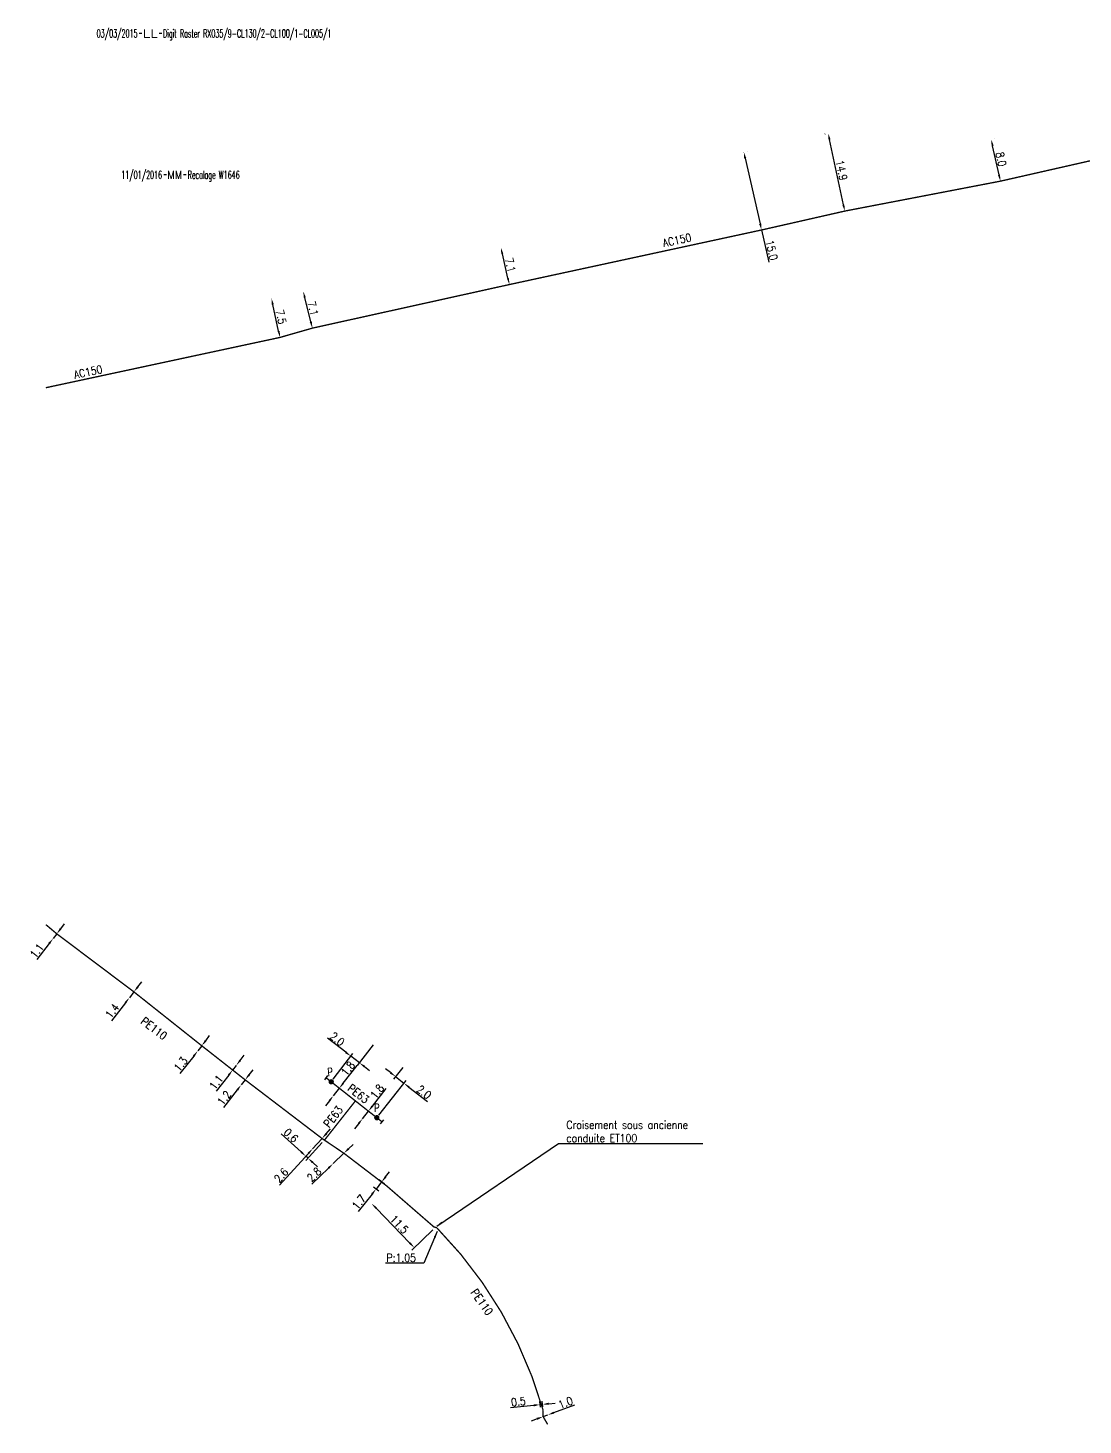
# Model space of a CAD drawing. Header units: millimetres. Extents: x 149996 to 151004, y 126998 to 128018.
# Drawn here: x 149996.6 to 150194.3, y 126999.9 to 127261.8 of the extents above; entities that cross this region are included whole.
import ezdxf
from ezdxf.enums import TextEntityAlignment as Align

# ---------------------------------------------------------------- set-up
doc = ezdxf.new("R2010")
doc.units = ezdxf.units.MM
doc.header["$PDMODE"] = 34
doc.linetypes.add('L_100_AP', pattern=[14, 10, -1.5, 1, -1.5])
doc.linetypes.add('L_100_PE', pattern=[14, 10, -1.5, 1, -1.5])
doc.layers.get('0').update_dxf_attribs({"linetype": 'CONTINUOUS'})
doc.layers.get('DEFPOINTS').update_dxf_attribs({"linetype": 'CONTINUOUS'})
for name, color, linetype in [('L_140', 3, 'CONTINUOUS'), ('L_150', 1, 'CONTINUOUS'), ('L_300', 7, 'CONTINUOUS'), ('L_340', 7, 'CONTINUOUS'), ('L_910', 7, 'CONTINUOUS')]:
    doc.layers.add(name, color=color, linetype=linetype)
doc.styles.add('G_ROMANS', font='ROMANS.SHX', dxfattribs={"width": 0.75})
doc.styles.get("Standard").update_dxf_attribs({"font": 'romans.shx', "width": 0.85})
doc.dimstyles.get("Standard").update_dxf_attribs({"dimtxt": 1.5, "dimasz": 1.2, "dimexe": 0.625, "dimexo": 0.625, "dimgap": 0.25, "dimtad": 1, "dimdec": 1, "dimzin": 0, "dimdsep": 46, "dimtxsty": 'Standard', "dimcen": -0.5, "dimadec": 0, "dimazin": 0, "dimtfac": 1, "dimtdec": 1, "dimtmove": 0, "dimatfit": 3, "dimfxl": 0, "dimtolj": 1, "dimtzin": 0, "dimarcsym": 0})

# ---------------------------------------------------------------- blocks, each defined once
blk = doc.blocks.new('GIS_MODF')
at = {"color": 0, "linetype": 'Continuous', "flags": 128}
for points in [[(-2.18, -0.01), (-1.68, -0.01)], [(1.52, -0.01), (2.02, -0.01)]]:
    blk.add_lwpolyline(points, dxfattribs=at)
at = {"color": 0, "linetype": 'Continuous', "width": 0.5}
blk.add_attdef('DATE', text='', height=1.5, dxfattribs=at).set_placement((-2.5, -0.8), align=Align.RIGHT)
at = {"color": 0, "linetype": 'Continuous', "width": 1.771291}
blk.add_attdef('USER', text='', height=1.5, dxfattribs=at).set_placement((-1.51, -0.8), (1.28, -0.8), align=Align.FIT)
at = {"color": 0, "linetype": 'Continuous', "width": 0.5}
blk.add_attdef('DESC', (2.29, -0.8), '', height=1.5, dxfattribs=at)
blk = doc.blocks.new('*D759')
at = {"layer": 'DEFPOINTS', "color": 0, "linetype": 'Continuous', "transparency": 16777216}
for p in [(150177.14, 127240.87), (150177.14, 127240.87), (150178.85, 127233.06)]:
    blk.add_point(p, dxfattribs=at)
at = {"layer": 'L_140', "color": 0, "linetype": 'Continuous', "lineweight": -2, "transparency": 16777216}
for p, q in [((150178.6, 127234.23), (150177.4, 127239.7)), ((150177.75, 127241.01), (150177.75, 127241.01)), ((150179.46, 127233.19), (150179.46, 127233.19))]:
    blk.add_line(p, q, dxfattribs=at)
at = {"layer": 'L_140', "color": 0, "linetype": 'Continuous', "transparency": 16777216}
for points in [[(150177.59, 127239.74), (150177.2, 127239.66), (150177.14, 127240.87)], [(150178.79, 127234.27), (150178.4, 127234.19), (150178.85, 127233.06)]]:
    blk.add_solid(points, dxfattribs=at)
at = {"layer": 'L_140', "color": 0, "linetype": 'Continuous', "transparency": 16777216, "insert": (150178.97, 127237.18), "char_height": 1.5, "attachment_point": 5, "rotation": 282.3724}
blk.add_mtext('\\A1;8.0', dxfattribs=at)
blk = doc.blocks.new('*D760')
at = {"layer": 'DEFPOINTS', "color": 0, "linetype": 'Continuous', "transparency": 16777216}
for p in [(150130.77, 127238.53), (150130.77, 127238.53), (150134.1, 127223.91)]:
    blk.add_point(p, dxfattribs=at)
at = {"layer": 'L_140', "color": 0, "linetype": 'Continuous', "lineweight": -2, "transparency": 16777216}
for p, q in [((150131.03, 127237.36), (150133.83, 127225.08)), ((150131.38, 127238.67), (150131.38, 127238.67)), ((150134.1, 127223.91), (150135.48, 127217.86))]:
    blk.add_line(p, q, dxfattribs=at)
at = {"layer": 'L_140', "color": 0, "linetype": 'Continuous', "transparency": 16777216}
for points in [[(150131.23, 127237.41), (150130.84, 127237.32), (150130.77, 127238.53)], [(150134.03, 127225.12), (150133.64, 127225.03), (150134.1, 127223.91)]]:
    blk.add_solid(points, dxfattribs=at)
at = {"layer": 'L_140', "color": 0, "linetype": 'Continuous', "transparency": 16777216, "insert": (150135.99, 127220.13), "char_height": 1.5, "attachment_point": 5, "rotation": 282.8469}
blk.add_mtext('\\A1;15.0', dxfattribs=at)
blk = doc.blocks.new('*D761')
at = {"layer": 'DEFPOINTS', "color": 0, "linetype": 'Continuous', "transparency": 16777216}
for p in [(150085.26, 127220.6), (150085.26, 127220.6), (150086.85, 127213.68)]:
    blk.add_point(p, dxfattribs=at)
at = {"layer": 'L_140', "color": 0, "linetype": 'Continuous', "lineweight": -2, "transparency": 16777216}
blk.add_line((150086.58, 127214.85), (150085.53, 127219.43), dxfattribs=at)
at = {"layer": 'L_140', "color": 0, "linetype": 'Continuous', "transparency": 16777216}
for points in [[(150085.72, 127219.47), (150085.33, 127219.39), (150085.26, 127220.6)], [(150086.78, 127214.89), (150086.39, 127214.8), (150086.85, 127213.68)]]:
    blk.add_solid(points, dxfattribs=at)
at = {"layer": 'L_140', "color": 0, "linetype": 'Continuous', "transparency": 16777216, "insert": (150087.03, 127217.36), "char_height": 1.5, "attachment_point": 5, "rotation": 282.9242}
blk.add_mtext('\\A1;7.1', dxfattribs=at)
blk = doc.blocks.new('*D762')
at = {"layer": 'DEFPOINTS', "color": 0, "linetype": 'Continuous', "transparency": 16777216}
for p in [(150042.27, 127211.09), (150042.27, 127211.09), (150043.88, 127203.77)]:
    blk.add_point(p, dxfattribs=at)
at = {"layer": 'L_140', "color": 0, "linetype": 'Continuous', "lineweight": -2, "transparency": 16777216}
blk.add_line((150043.62, 127204.94), (150042.53, 127209.92), dxfattribs=at)
at = {"layer": 'L_140', "color": 0, "linetype": 'Continuous', "transparency": 16777216}
for points in [[(150042.72, 127209.96), (150042.33, 127209.88), (150042.27, 127211.09)], [(150043.82, 127204.98), (150043.43, 127204.9), (150043.88, 127203.77)]]:
    blk.add_solid(points, dxfattribs=at)
at = {"layer": 'L_140', "color": 0, "linetype": 'Continuous', "transparency": 16777216, "insert": (150044.06, 127207.63), "char_height": 1.5, "attachment_point": 5, "rotation": 282.4107}
blk.add_mtext('\\A1;7.5', dxfattribs=at)
blk = doc.blocks.new('*D763')
at = {"layer": 'DEFPOINTS', "color": 0, "linetype": 'Continuous', "transparency": 16777216}
for p in [(150048.23, 127212.4), (150048.23, 127212.4), (150049.94, 127205.51)]:
    blk.add_point(p, dxfattribs=at)
at = {"layer": 'L_140', "color": 0, "linetype": 'Continuous', "lineweight": -2, "transparency": 16777216}
for p, q in [((150049.65, 127206.67), (150048.52, 127211.24)), ((150050.54, 127205.66), (150050.54, 127205.66))]:
    blk.add_line(p, q, dxfattribs=at)
at = {"layer": 'L_140', "color": 0, "linetype": 'Continuous', "transparency": 16777216}
for points in [[(150048.71, 127211.28), (150048.32, 127211.19), (150048.23, 127212.4)], [(150049.84, 127206.72), (150049.45, 127206.63), (150049.94, 127205.51)]]:
    blk.add_solid(points, dxfattribs=at)
at = {"layer": 'L_140', "color": 0, "linetype": 'Continuous', "transparency": 16777216, "insert": (150050.05, 127209.2), "char_height": 1.5, "attachment_point": 5, "rotation": 283.9227}
blk.add_mtext('\\A1;7.1', dxfattribs=at)
blk = doc.blocks.new('*D764')
at = {"layer": 'DEFPOINTS', "color": 0, "linetype": 'Continuous', "transparency": 16777216}
for p in [(150146.59, 127242.03), (150146.63, 127242.04), (150149.73, 127227.46)]:
    blk.add_point(p, dxfattribs=at)
at = {"layer": 'L_140', "color": 0, "linetype": 'Continuous', "lineweight": -2, "transparency": 16777216}
for p, q in [((150146.02, 127241.91), (150145.98, 127241.9)), ((150149.44, 127228.63), (150146.84, 127240.86)), ((150149.12, 127227.33), (150149.08, 127227.33))]:
    blk.add_line(p, q, dxfattribs=at)
at = {"layer": 'L_140', "color": 0, "linetype": 'Continuous', "transparency": 16777216}
for points in [[(150147.04, 127240.9), (150146.65, 127240.81), (150146.59, 127242.03)], [(150149.63, 127228.67), (150149.24, 127228.59), (150149.69, 127227.45)]]:
    blk.add_solid(points, dxfattribs=at)
at = {"layer": 'L_140', "color": 0, "linetype": 'Continuous', "transparency": 16777216, "insert": (150149.09, 127235.1), "char_height": 1.5, "attachment_point": 5, "rotation": 281.9864}
blk.add_mtext('\\A1;14.9', dxfattribs=at)
blk = doc.blocks.new('*D886')
at = {"layer": 'DEFPOINTS', "color": 0, "linetype": 'Continuous', "transparency": 16777216}
for p in [(150092.6, 127003.7), (150092.72, 127002.61), (150093.17, 127002.66)]:
    blk.add_point(p, dxfattribs=at)
at = {"layer": 'L_140', "color": 0, "linetype": 'Continuous', "lineweight": -2, "transparency": 16777216}
for p, q in [((150091.41, 127003.57), (150087.06, 127003.09)), ((150092.65, 127003.23), (150092.53, 127004.32)), ((150093.05, 127003.75), (150092.6, 127003.7)), ((150093.1, 127003.28), (150092.98, 127004.37)), ((150094.24, 127003.88), (150095.44, 127004.01))]:
    blk.add_line(p, q, dxfattribs=at)
at = {"layer": 'L_140', "color": 0, "linetype": 'Continuous', "transparency": 16777216}
for points in [[(150091.39, 127003.77), (150091.43, 127003.37), (150092.6, 127003.7)], [(150094.22, 127004.08), (150094.26, 127003.68), (150093.05, 127003.75)]]:
    blk.add_solid(points, dxfattribs=at)
at = {"layer": 'L_140', "color": 0, "linetype": 'Continuous', "transparency": 16777216, "insert": (150088.53, 127004.26), "char_height": 1.5, "attachment_point": 5, "rotation": 6.2632}
blk.add_mtext('\\A1;0.5', dxfattribs=at)
blk = doc.blocks.new('*D887')
at = {"layer": 'DEFPOINTS', "color": 0, "linetype": 'Continuous', "transparency": 16777216}
for p in [(150061.05, 127041.4), (150061.05, 127041.4), (150072.98, 127036.94)]:
    blk.add_point(p, dxfattribs=at)
at = {"layer": 'L_140', "color": 0, "linetype": 'Continuous', "lineweight": -2, "transparency": 16777216}
for p, q in [((150068.2, 127033.99), (150061.88, 127040.54)), ((150072.53, 127036.5), (150068.59, 127032.69))]:
    blk.add_line(p, q, dxfattribs=at)
at = {"layer": 'L_140', "color": 0, "linetype": 'Continuous', "transparency": 16777216}
for points in [[(150062.03, 127040.68), (150061.74, 127040.4), (150061.05, 127041.4)], [(150068.35, 127034.13), (150068.06, 127033.85), (150069.04, 127033.13)]]:
    blk.add_solid(points, dxfattribs=at)
at = {"layer": 'L_140', "color": 0, "linetype": 'Continuous', "transparency": 16777216, "insert": (150066.22, 127037.49), "char_height": 1.5, "attachment_point": 5, "rotation": 313.9805}
blk.add_mtext('\\A1;11.5', dxfattribs=at)
blk = doc.blocks.new('*D888')
at = {"layer": 'DEFPOINTS', "color": 0, "linetype": 'Continuous', "transparency": 16777216}
for p in [(150061.86, 127044.12), (150062.85, 127043.33), (150063.91, 127044.66)]:
    blk.add_point(p, dxfattribs=at)
at = {"layer": 'L_140', "color": 0, "linetype": 'Continuous', "lineweight": -2, "transparency": 16777216}
for p, q in [((150062.91, 127045.45), (150061.86, 127044.12)), ((150063.42, 127045.05), (150062.43, 127045.83)), ((150063.66, 127046.38), (150064.41, 127047.32)), ((150061.11, 127043.18), (150058.5, 127039.9)), ((150062.36, 127043.72), (150061.37, 127044.5))]:
    blk.add_line(p, q, dxfattribs=at)
at = {"layer": 'L_140', "color": 0, "linetype": 'Continuous', "transparency": 16777216}
for points in [[(150063.5, 127046.51), (150063.82, 127046.26), (150062.91, 127045.45)], [(150060.95, 127043.3), (150061.27, 127043.05), (150061.86, 127044.12)]]:
    blk.add_solid(points, dxfattribs=at)
at = {"layer": 'L_140', "color": 0, "linetype": 'Continuous', "transparency": 16777216, "insert": (150058.65, 127041.69), "char_height": 1.5, "attachment_point": 5, "rotation": 51.5024}
blk.add_mtext('\\A1;1.7', dxfattribs=at)
blk = doc.blocks.new('*D889')
at = {"layer": 'DEFPOINTS', "color": 0, "linetype": 'Continuous', "transparency": 16777216}
for p in [(150055.84, 127050.83), (150053.83, 127048.89), (150053.83, 127048.89)]:
    blk.add_point(p, dxfattribs=at)
at = {"layer": 'L_140', "color": 0, "linetype": 'Continuous', "lineweight": -2, "transparency": 16777216}
for p, q in [((150055.84, 127050.83), (150053.83, 127048.89)), ((150056.71, 127051.66), (150057.57, 127052.5)), ((150052.96, 127048.05), (150049.82, 127045.02))]:
    blk.add_line(p, q, dxfattribs=at)
at = {"layer": 'L_140', "color": 0, "linetype": 'Continuous', "transparency": 16777216}
for points in [[(150056.57, 127051.81), (150056.85, 127051.52), (150055.84, 127050.83)], [(150052.83, 127048.2), (150053.1, 127047.91), (150053.83, 127048.89)]]:
    blk.add_solid(points, dxfattribs=at)
at = {"layer": 'L_140', "color": 0, "linetype": 'Continuous', "transparency": 16777216, "insert": (150050.27, 127046.84), "char_height": 1.5, "attachment_point": 5, "rotation": 43.9805}
blk.add_mtext('\\A1;2.8', dxfattribs=at)
blk = doc.blocks.new('*D890')
at = {"layer": 'DEFPOINTS', "color": 0, "linetype": 'Continuous', "transparency": 16777216}
for p in [(150052.2, 127053.29), (150048.71, 127050.27), (150049.99, 127051.68)]:
    blk.add_point(p, dxfattribs=at)
at = {"layer": 'L_140', "color": 0, "linetype": 'Continuous', "lineweight": -2, "transparency": 16777216}
for p, q in [((150047.82, 127051.08), (150044.07, 127054.5)), ((150049.57, 127051.22), (150048.29, 127049.81)), ((150051.78, 127052.83), (150048.7, 127049.44)), ((150049.12, 127049.9), (150048.71, 127050.27)), ((150050.01, 127049.09), (150050.89, 127048.29))]:
    blk.add_line(p, q, dxfattribs=at)
at = {"layer": 'L_140', "color": 0, "linetype": 'Continuous', "transparency": 16777216}
for points in [[(150047.96, 127051.23), (150047.69, 127050.93), (150048.71, 127050.27)], [(150050.14, 127049.24), (150049.87, 127048.95), (150049.12, 127049.9)]]:
    blk.add_solid(points, dxfattribs=at)
at = {"layer": 'L_140', "color": 0, "linetype": 'Continuous', "transparency": 16777216, "insert": (150045.92, 127054.17), "char_height": 1.5, "attachment_point": 5, "rotation": 317.6893}
blk.add_mtext('\\A1;0.6', dxfattribs=at)
blk = doc.blocks.new('*D891')
at = {"layer": 'DEFPOINTS', "color": 0, "linetype": 'Continuous', "transparency": 16777216}
for p in [(150051.74, 127053.6), (150049.99, 127051.68), (150049.99, 127051.68)]:
    blk.add_point(p, dxfattribs=at)
at = {"layer": 'L_140', "color": 0, "linetype": 'Continuous', "lineweight": -2, "transparency": 16777216}
for p, q in [((150051.74, 127053.6), (150049.99, 127051.68)), ((150051.28, 127054.02), (150051.28, 127054.02)), ((150052.55, 127054.49), (150053.36, 127055.38)), ((150049.18, 127050.79), (150043.77, 127044.85)), ((150049.53, 127052.1), (150049.53, 127052.1))]:
    blk.add_line(p, q, dxfattribs=at)
at = {"layer": 'L_140', "color": 0, "linetype": 'Continuous', "transparency": 16777216}
for points in [[(150052.4, 127054.62), (150052.7, 127054.36), (150051.74, 127053.6)], [(150049.04, 127050.93), (150049.33, 127050.66), (150049.99, 127051.68)]]:
    blk.add_solid(points, dxfattribs=at)
at = {"layer": 'L_140', "color": 0, "linetype": 'Continuous', "transparency": 16777216, "insert": (150044.1, 127046.7), "char_height": 1.5, "attachment_point": 5, "rotation": 47.6862}
blk.add_mtext('\\A1;2.6', dxfattribs=at)
blk = doc.blocks.new('*D892')
at = {"layer": 'DEFPOINTS', "color": 0, "linetype": 'Continuous', "transparency": 16777216}
for p in [(150061.71, 127071.66), (150058.74, 127067.8), (150053.47, 127064.22)]:
    blk.add_point(p, dxfattribs=at)
at = {"layer": 'L_300', "color": 0, "linetype": 'Continuous', "lineweight": -2, "transparency": 16777216}
for p, q in [((150056.2, 127069.75), (150052.74, 127072.41)), ((150053.85, 127064.71), (150057.54, 127069.51)), ((150058.74, 127067.8), (150057.16, 127069.02)), ((150061.33, 127071.17), (150058.36, 127067.3)), ((150059.69, 127067.07), (150060.64, 127066.34))]:
    blk.add_line(p, q, dxfattribs=at)
at = {"layer": 'L_300', "color": 0, "linetype": 'Continuous', "transparency": 16777216}
for points in [[(150056.33, 127069.91), (150056.08, 127069.59), (150057.16, 127069.02)], [(150059.81, 127067.23), (150059.57, 127066.91), (150058.74, 127067.8)]]:
    blk.add_solid(points, dxfattribs=at)
at = {"layer": 'L_300', "color": 0, "linetype": 'Continuous', "transparency": 16777216, "insert": (150054.6, 127072.24), "char_height": 1.5, "attachment_point": 5, "rotation": 322.4705}
blk.add_mtext('\\A1;2.0', dxfattribs=at)
blk = doc.blocks.new('*D893')
at = {"layer": 'DEFPOINTS', "color": 0, "linetype": 'Continuous', "transparency": 16777216}
for p in [(150053.87, 127061.61), (150053.87, 127061.61), (150054.99, 127063.02)]:
    blk.add_point(p, dxfattribs=at)
at = {"layer": 'L_140', "color": 0, "linetype": 'Continuous', "lineweight": -2, "transparency": 16777216}
for p, q in [((150055.73, 127063.96), (150058.32, 127067.26)), ((150053.87, 127061.61), (150054.99, 127063.02)), ((150053.13, 127060.67), (150052.39, 127059.72))]:
    blk.add_line(p, q, dxfattribs=at)
at = {"layer": 'L_140', "color": 0, "linetype": 'Continuous', "transparency": 16777216}
for points in [[(150055.57, 127064.09), (150055.89, 127063.84), (150054.99, 127063.02)], [(150052.97, 127060.79), (150053.29, 127060.54), (150053.87, 127061.61)]]:
    blk.add_solid(points, dxfattribs=at)
at = {"layer": 'L_140', "color": 0, "linetype": 'Continuous', "transparency": 16777216, "insert": (150056.61, 127066.7), "char_height": 1.5, "attachment_point": 5, "rotation": 51.7577}
blk.add_mtext('\\A1;1.8', dxfattribs=at)
blk = doc.blocks.new('*D894')
at = {"layer": 'DEFPOINTS', "color": 0, "linetype": 'Continuous', "transparency": 16777216}
for p in [(150067.26, 127067.4), (150065.53, 127065.19), (150062.01, 127057.49)]:
    blk.add_point(p, dxfattribs=at)
at = {"layer": 'L_300', "color": 0, "linetype": 'Continuous', "lineweight": -2, "transparency": 16777216}
for p, q in [((150064.58, 127065.94), (150063.64, 127066.68)), ((150066.87, 127066.91), (150065.14, 127064.7)), ((150062.39, 127057.98), (150067.48, 127064.45)), ((150065.53, 127065.19), (150067.1, 127063.96)), ((150068.04, 127063.22), (150071.48, 127060.51))]:
    blk.add_line(p, q, dxfattribs=at)
at = {"layer": 'L_300', "color": 0, "linetype": 'Continuous', "transparency": 16777216}
for points in [[(150064.71, 127066.09), (150064.46, 127065.78), (150065.53, 127065.19)], [(150068.16, 127063.37), (150067.92, 127063.06), (150067.1, 127063.96)]]:
    blk.add_solid(points, dxfattribs=at)
at = {"layer": 'L_300', "color": 0, "linetype": 'Continuous', "transparency": 16777216, "insert": (150070.85, 127062.28), "char_height": 1.5, "attachment_point": 5, "rotation": 321.8244}
blk.add_mtext('\\A1;2.0', dxfattribs=at)
blk = doc.blocks.new('*D895')
at = {"layer": 'DEFPOINTS', "color": 0, "linetype": 'Continuous', "transparency": 16777216}
for p in [(150060.44, 127058.72), (150059.33, 127057.31), (150059.33, 127057.31)]:
    blk.add_point(p, dxfattribs=at)
at = {"layer": 'L_140', "color": 0, "linetype": 'Continuous', "lineweight": -2, "transparency": 16777216}
for p, q in [((150061.18, 127059.67), (150063.77, 127062.96)), ((150059.33, 127057.31), (150060.44, 127058.72)), ((150058.58, 127056.37), (150057.84, 127055.42))]:
    blk.add_line(p, q, dxfattribs=at)
at = {"layer": 'L_140', "color": 0, "linetype": 'Continuous', "transparency": 16777216}
for points in [[(150061.02, 127059.79), (150061.34, 127059.54), (150060.44, 127058.72)], [(150058.43, 127056.49), (150058.74, 127056.24), (150059.33, 127057.31)]]:
    blk.add_solid(points, dxfattribs=at)
at = {"layer": 'L_140', "color": 0, "linetype": 'Continuous', "transparency": 16777216, "insert": (150062.06, 127062.4), "char_height": 1.5, "attachment_point": 5, "rotation": 51.8244}
blk.add_mtext('\\A1;1.8', dxfattribs=at)
blk = doc.blocks.new('*D896')
at = {"layer": 'DEFPOINTS', "color": 0, "linetype": 'Continuous', "transparency": 16777216}
for p in [(150028.45, 127070), (150028.45, 127070), (150029.21, 127070.98)]:
    blk.add_point(p, dxfattribs=at)
at = {"layer": 'L_140', "color": 0, "linetype": 'Continuous', "lineweight": -2, "transparency": 16777216}
for p, q in [((150029.95, 127071.93), (150030.69, 127072.88)), ((150027.71, 127069.05), (150025.13, 127065.75)), ((150029.21, 127070.98), (150028.45, 127070))]:
    blk.add_line(p, q, dxfattribs=at)
at = {"layer": 'L_140', "color": 0, "linetype": 'Continuous', "transparency": 16777216}
for points in [[(150029.79, 127072.05), (150030.11, 127071.81), (150029.21, 127070.98)], [(150027.55, 127069.18), (150027.87, 127068.93), (150028.45, 127070)]]:
    blk.add_solid(points, dxfattribs=at)
at = {"layer": 'L_140', "color": 0, "linetype": 'Continuous', "transparency": 16777216, "insert": (150025.26, 127067.54), "char_height": 1.5, "attachment_point": 5, "rotation": 52.0783}
blk.add_mtext('\\A1;1.3', dxfattribs=at)
blk = doc.blocks.new('*D897')
at = {"layer": 'DEFPOINTS', "color": 0, "linetype": 'Continuous', "transparency": 16777216}
for p in [(150015.64, 127079.98), (150015.64, 127079.98), (150016.5, 127081.08)]:
    blk.add_point(p, dxfattribs=at)
at = {"layer": 'L_140', "color": 0, "linetype": 'Continuous', "lineweight": -2, "transparency": 16777216}
for p, q in [((150017.23, 127082.03), (150017.97, 127082.98)), ((150016.5, 127081.08), (150015.64, 127079.98)), ((150014.9, 127079.03), (150012.29, 127075.68))]:
    blk.add_line(p, q, dxfattribs=at)
at = {"layer": 'L_140', "color": 0, "linetype": 'Continuous', "transparency": 16777216}
for points in [[(150017.08, 127082.15), (150017.39, 127081.91), (150016.5, 127081.08)], [(150014.74, 127079.15), (150015.06, 127078.91), (150015.64, 127079.98)]]:
    blk.add_solid(points, dxfattribs=at)
at = {"layer": 'L_140', "color": 0, "linetype": 'Continuous', "transparency": 16777216, "insert": (150012.44, 127077.5), "char_height": 1.5, "attachment_point": 5, "rotation": 52.0783}
blk.add_mtext('\\A1;1.4', dxfattribs=at)
blk = doc.blocks.new('*D898')
at = {"layer": 'DEFPOINTS', "color": 0, "linetype": 'Continuous', "transparency": 16777216}
for p in [(150001.36, 127091.1), (150001.36, 127091.1), (150002.04, 127091.97)]:
    blk.add_point(p, dxfattribs=at)
at = {"layer": 'L_140', "color": 0, "linetype": 'Continuous', "lineweight": -2, "transparency": 16777216}
for p, q in [((150002.78, 127092.91), (150003.52, 127093.86)), ((150000.63, 127090.15), (149998.28, 127087.13)), ((150002.04, 127091.97), (150001.36, 127091.1))]:
    blk.add_line(p, q, dxfattribs=at)
at = {"layer": 'L_140', "color": 0, "linetype": 'Continuous', "transparency": 16777216}
for points in [[(150002.62, 127093.04), (150002.94, 127092.79), (150002.04, 127091.97)], [(150000.47, 127090.27), (150000.78, 127090.03), (150001.36, 127091.1)]]:
    blk.add_solid(points, dxfattribs=at)
at = {"layer": 'L_140', "color": 0, "linetype": 'Continuous', "transparency": 16777216, "insert": (149998.29, 127088.78), "char_height": 1.5, "attachment_point": 5, "rotation": 52.0783}
blk.add_mtext('\\A1;1.1', dxfattribs=at)
blk = doc.blocks.new('L_340_07')
at = {"color": 0, "linetype": 'Continuous', "const_width": 0.25, "flags": 128}
blk.add_lwpolyline([(0, 0), (1.25, 0)], dxfattribs=at)
at = {"color": 0, "linetype": 'Continuous', "flags": 128}
blk.add_lwpolyline([(1.25, -0.5), (1.25, 0.5)], dxfattribs=at)
at = {"color": 0, "linetype": 'Continuous', "style": 'G_ROMANS', "width": 0.75, "flags": 3}
for tag, p in [('DEF_LEG', (0.72, -3.47)), ('DEF_COUP', (0.72, -5.97)), ('DEF_TYPE', (0.72, -8.47))]:
    blk.add_attdef(tag, text='', height=1.2, dxfattribs=at).set_placement(p, align=Align.MIDDLE)
blk = doc.blocks.new('L_300_12')
at = {"color": 0, "linetype": 'Continuous', "const_width": 0.497, "flags": 128}
blk.add_lwpolyline([(-0.25, 0, 1), (0.25, 0, 1)], format="xyb", close=True, dxfattribs=at)
at = {"color": 0, "linetype": 'Continuous', "style": 'G_ROMANS', "width": 0.75}
blk.add_text('P', height=1.5, dxfattribs=at).set_placement((0, 1.85), align=Align.MIDDLE)
at = {"color": 0, "linetype": 'Continuous', "style": 'G_ROMANS', "width": 0.75, "flags": 3}
for tag, p in [('DEF_LEG', (0, -5)), ('DEF_COUP', (0, -7.5)), ('DEF_TYPE', (0, -10))]:
    blk.add_attdef(tag, text='', height=1.2, dxfattribs=at).set_placement(p, align=Align.MIDDLE)
blk = doc.blocks.new('*D899')
at = {"layer": 'DEFPOINTS', "color": 0, "linetype": 'Continuous', "transparency": 16777216}
for p in [(150036.6, 127063.64), (150036.6, 127063.64), (150037.34, 127064.59)]:
    blk.add_point(p, dxfattribs=at)
at = {"layer": 'L_140', "color": 0, "linetype": 'Continuous', "lineweight": -2, "transparency": 16777216}
for p, q in [((150038.08, 127065.54), (150038.82, 127066.48)), ((150037.34, 127064.59), (150036.6, 127063.64)), ((150035.87, 127062.7), (150033.29, 127059.39))]:
    blk.add_line(p, q, dxfattribs=at)
at = {"layer": 'L_140', "color": 0, "linetype": 'Continuous', "transparency": 16777216}
for points in [[(150035.71, 127062.82), (150036.02, 127062.57), (150036.6, 127063.64)], [(150037.92, 127065.66), (150038.24, 127065.41), (150037.34, 127064.59)]]:
    blk.add_solid(points, dxfattribs=at)
at = {"layer": 'L_140', "color": 0, "linetype": 'Continuous', "transparency": 16777216, "insert": (150033.42, 127061.19), "char_height": 1.5, "attachment_point": 5, "rotation": 52.0783}
blk.add_mtext('\\A1;1.2', dxfattribs=at)
blk = doc.blocks.new('*D900')
at = {"layer": 'DEFPOINTS', "color": 0, "linetype": 'Continuous', "transparency": 16777216}
for p in [(150035, 127066.43), (150035.68, 127067.3), (150035.68, 127067.3)]:
    blk.add_point(p, dxfattribs=at)
at = {"layer": 'L_140', "color": 0, "linetype": 'Continuous', "lineweight": -2, "transparency": 16777216}
for p, q in [((150036.42, 127068.24), (150037.16, 127069.19)), ((150035.68, 127067.3), (150035, 127066.43)), ((150035.18, 127067.69), (150035.18, 127067.69)), ((150034.26, 127065.49), (150031.9, 127062.48))]:
    blk.add_line(p, q, dxfattribs=at)
at = {"layer": 'L_140', "color": 0, "linetype": 'Continuous', "transparency": 16777216}
for points in [[(150034.1, 127065.61), (150034.41, 127065.37), (150035, 127066.43)], [(150036.26, 127068.37), (150036.57, 127068.12), (150035.68, 127067.3)]]:
    blk.add_solid(points, dxfattribs=at)
at = {"layer": 'L_140', "color": 0, "linetype": 'Continuous', "transparency": 16777216, "insert": (150031.92, 127064.13), "char_height": 1.5, "attachment_point": 5, "rotation": 51.9196}
blk.add_mtext('\\A1;1.1', dxfattribs=at)
blk = doc.blocks.new('*D901')
at = {"layer": 'DEFPOINTS', "color": 0, "linetype": 'Continuous', "transparency": 16777216}
for p in [(150093.17, 127001.46), (150094.07, 127001.78), (150094.07, 127001.78)]:
    blk.add_point(p, dxfattribs=at)
at = {"layer": 'L_140', "color": 0, "linetype": 'Continuous', "lineweight": -2, "transparency": 16777216}
for p, q in [((150095.19, 127002.2), (150099.12, 127003.65)), ((150092.05, 127001.04), (150090.92, 127000.62)), ((150093.17, 127001.46), (150094.07, 127001.78))]:
    blk.add_line(p, q, dxfattribs=at)
at = {"layer": 'L_140', "color": 0, "linetype": 'Continuous', "transparency": 16777216}
for points in [[(150091.98, 127001.23), (150092.12, 127000.85), (150093.17, 127001.46)], [(150095.12, 127002.39), (150095.26, 127002.01), (150094.07, 127001.78)]]:
    blk.add_solid(points, dxfattribs=at)
at = {"layer": 'L_140', "color": 0, "linetype": 'Continuous', "transparency": 16777216, "insert": (150097.37, 127004.07), "char_height": 1.5, "attachment_point": 5, "rotation": 20.2706}
blk.add_mtext('\\A1;1.0', dxfattribs=at)

msp = doc.modelspace()

# ---------------------------------------------------------------- linework, layer by layer
at = {"layer": 'L_140', "linetype": 'L_100_AP', "const_width": 0.25}
msp.add_lwpolyline([(150000, 127194.34), (150043.88, 127203.77), (150049.94, 127205.51), (150086.85, 127213.68), (150134.1, 127223.91), (150149.73, 127227.46), (150178.85, 127233.06), (150218.93, 127242.16), (150233.12, 127246.14), (150234.78, 127246.57), (150236.65, 127238.08), (150237.26, 127235.31), (150237.26, 127235.31), (150238.96, 127235.78), (150238.96, 127235.78), (150238.96, 127235.78)], dxfattribs=at)
at = {"layer": 'L_140', "linetype": 'L_100_PE', "const_width": 0.25, "flags": 128}
msp.add_lwpolyline([(150094.02, 127000), (150093.17, 127001.46), (150093.17, 127002.66), (150093.17, 127002.66, 0.125221), (150073.26, 127036.85), (150073.26, 127036.85), (150072.98, 127036.94), (150072.68, 127037.04), (150063.91, 127044.66), (150055.84, 127050.83), (150052.2, 127053.29), (150051.74, 127053.6), (150037.34, 127064.59), (150035, 127066.43), (150029.21, 127070.98), (150016.5, 127081.08), (150002.04, 127091.97), (150002.04, 127091.97), (150000, 127093.69)], format="xyb", dxfattribs=at)
for points in [[(150053.47, 127064.22), (150054.99, 127063.02), (150058, 127060.64), (150060.44, 127058.72), (150062.01, 127057.49)], [(150052.2, 127053.29), (150058, 127060.64)]]:
    msp.add_lwpolyline(points, dxfattribs=at)

# ---------------------------------------------------------------- block references
at = {"layer": 'L_150', "linetype": 'Continuous'}
ref = msp.add_blockref('GIS_MODF', (150019.68, 127260.8), dxfattribs=at)
ref.add_attrib('DATE', '03/03/2015', dxfattribs={"layer": '0', "color": 0, "linetype": 'Continuous', "height": 1.5, "width": 0.5}).set_placement((150017.18, 127260), align=Align.RIGHT)
ref.add_attrib('USER', 'LL', dxfattribs={"layer": '0', "color": 0, "linetype": 'Continuous', "height": 1.5, "width": 1.180861}).set_placement((150018.17, 127260), (150020.96, 127260), align=Align.FIT)
ref.add_attrib('DESC', 'Digit Raster RX035/9-CL130/2-CL100/1-CL005/1', (150021.97, 127260), dxfattribs={"layer": '0', "color": 0, "linetype": 'Continuous', "height": 1.5, "width": 0.5})
at = {"layer": 'L_300', "rotation": 6.458199162348493}
msp.add_blockref('L_300_12', (150053.47, 127064.22), dxfattribs=at)
at = {"layer": 'L_300'}
msp.add_blockref('L_300_12', (150062.01, 127057.49), dxfattribs=at)
at = {"layer": 'L_340'}
for p, rotation in [((150053.47, 127064.22), 141.7412039163605), ((150062.01, 127057.49), 321.7412039163606)]:
    msp.add_blockref('L_340_07', p, dxfattribs=dict(at, rotation=rotation))
at = {"layer": 'L_910', "color": 7}
ref = msp.add_blockref('GIS_MODF', (150024.28, 127234.29), dxfattribs=at)
ref.add_attrib('DATE', '11/01/2016', dxfattribs={"layer": '0', "color": 0, "linetype": 'Continuous', "height": 1.5, "width": 0.5}).set_placement((150021.78, 127233.5), align=Align.RIGHT)
ref.add_attrib('USER', 'MM', dxfattribs={"layer": '0', "color": 0, "linetype": 'Continuous', "height": 1.5, "width": 0.885646}).set_placement((150022.77, 127233.5), (150025.55, 127233.5), align=Align.FIT)
ref.add_attrib('DESC', 'Recalage W1646', (150026.57, 127233.5), dxfattribs={"layer": '0', "color": 0, "linetype": 'Continuous', "height": 1.5, "width": 0.5})

# ---------------------------------------------------------------- texts
at = {"layer": 'L_140', "linetype": 'Continuous', "width": 0.85}
for s, rotation, p in [('AC150', 12.0224, (150115.77, 127220.71)), ('AC150', 12.0224, (150005.42, 127196)), ('PE110', 322.599, (150017.64, 127075.29)), ('PE63', 321.7412, (150056.38, 127062.74)), ('PE63', 51.7324, (150053.08, 127055.5)), ('PE110', 304.9377, (150079.52, 127024.74))]:
    msp.add_text(s, height=1.5, rotation=rotation, dxfattribs=at).set_placement(p)
at = {"layer": 'L_140', "linetype": 'Continuous', "char_height": 1.5}
for s, insert, attachment_point in [('\\A1;Croisement sous ancienne\\Pconduite ET100', (150097.53, 127052.91), 7), ('\\A1;P:1.05', (150069.34, 127030.48), 9)]:
    msp.add_mtext(s, dxfattribs=dict(at, insert=insert, attachment_point=attachment_point))

# ---------------------------------------------------------------- dimensions: what is measured, and where the dimension line sits
at = {"layer": 'L_140', "linetype": 'Continuous'}
for base, p1, p2, angle, picture, middle in [((150146.59, 127242.03), (150149.73, 127227.46), (150146.63, 127242.04), 281.9864, '*D764', (150148.11, 127234.9)), ((150177.14, 127240.87), (150178.85, 127233.06), (150177.14, 127240.87), 282.3724, '*D759', (150178, 127236.97)), ((150130.77, 127238.53), (150134.1, 127223.91), (150130.77, 127238.53), 282.8469, '*D760', (150135.01, 127219.91)), ((150085.26, 127220.6), (150086.85, 127213.68), (150085.26, 127220.6), 282.9242, '*D761', (150086.05, 127217.14)), ((150042.27, 127211.09), (150043.88, 127203.77), (150042.27, 127211.09), 282.4107, '*D762', (150043.08, 127207.41)), ((150048.23, 127212.4), (150049.94, 127205.51), (150048.23, 127212.4), 283.9227, '*D763', (150049.08, 127208.96)), ((150001.36, 127091.1), (150002.04, 127091.97), (150001.36, 127091.1), 52.0783, '*D898', (149999.08, 127088.17)), ((150015.64, 127079.98), (150016.5, 127081.08), (150015.64, 127079.98), 52.0783, '*D897', (150013.22, 127076.88)), ((150028.4458, 127069.9987), (150029.2141, 127070.9848), (150028.4458, 127069.9987), 52.0783, '*D896', (150026.0523, 127066.9264)), ((150035.68, 127067.3), (150035, 127066.43), (150035.68, 127067.3), 231.9196, '*D900', (150032.71, 127063.51)), ((150036.6, 127063.64), (150037.34, 127064.59), (150036.6, 127063.64), 52.0783, '*D899', (150034.21, 127060.57)), ((150053.87, 127061.61), (150054.99, 127063.02), (150053.87, 127061.61), 51.7577, '*D893', (150057.4, 127066.08)), ((150059.33, 127057.31), (150060.44, 127058.72), (150059.33, 127057.31), 51.8244, '*D895', (150062.85, 127061.79)), ((150048.71, 127050.27), (150052.2, 127053.29), (150049.99, 127051.68), 317.6893, '*D890', (150045.24, 127053.43)), ((150049.99, 127051.68), (150051.74, 127053.6), (150049.99, 127051.68), 47.6862, '*D891', (150044.84, 127046.02)), ((150053.83, 127048.89), (150055.84, 127050.83), (150053.83, 127048.89), 43.9805, '*D889', (150050.96, 127046.12)), ((150061.86, 127044.12), (150063.91, 127044.66), (150062.85, 127043.33), 51.5024, '*D888', (150059.43, 127041.07)), ((150061.05, 127041.4), (150072.98, 127036.94), (150061.05, 127041.4), 313.9805, '*D887', (150065.5, 127036.8)), ((150092.6, 127003.7), (150093.17, 127002.66), (150092.72, 127002.61), 6.2632, '*D886', (150088.64, 127003.26))]:
    dim = msp.add_linear_dim(base=base, p1=p1, p2=p2, angle=angle, dimstyle='Standard', dxfattribs=at)
    dim.commit()
    dim.dimension.update_dxf_attribs({"geometry": picture, "text_midpoint": middle, "dimtype": 160})
dim = msp.add_linear_dim(base=(150094.07, 127001.78), p1=(150093.17, 127001.46), p2=(150094.07, 127001.78), angle=200.2706, text='1.0', dimstyle='Standard', dxfattribs=at)
dim.commit()
dim.dimension.update_dxf_attribs({"geometry": '*D901', "text_midpoint": (150097.72, 127003.13), "dimtype": 160})
at = {"layer": 'L_300', "linetype": 'Continuous'}
for base, p1, p2, angle, picture, middle in [((150058.74, 127067.8), (150053.47, 127064.22), (150061.71, 127071.66), 142.4705, '*D892', (150053.99, 127071.45)), ((150065.53, 127065.19), (150062.01, 127057.49), (150067.26, 127067.4), 321.8244, '*D894', (150070.23, 127061.49))]:
    dim = msp.add_linear_dim(base=base, p1=p1, p2=p2, angle=angle, dimstyle='Standard', dxfattribs=at)
    dim.commit()
    dim.dimension.update_dxf_attribs({"geometry": picture, "text_midpoint": middle, "dimtype": 160})

# ---------------------------------------------------------------- leaders
at = {"layer": 'L_140', "linetype": 'Continuous', "annotation_type": 0, "has_hookline": 1}
for points, hookline_direction, text_width in [([(150073.25, 127037.19), (150096.08, 127052.66), (150097.28, 127052.66)], 0, 25.56), ([(150073.35, 127036.17), (150070.79, 127030.23), (150069.59, 127030.23)], 1, 5.71)]:
    msp.add_leader(points, dimstyle='Standard', dxfattribs=dict(at, hookline_direction=hookline_direction, text_width=text_width))

doc.saveas('drawing.dxf')
